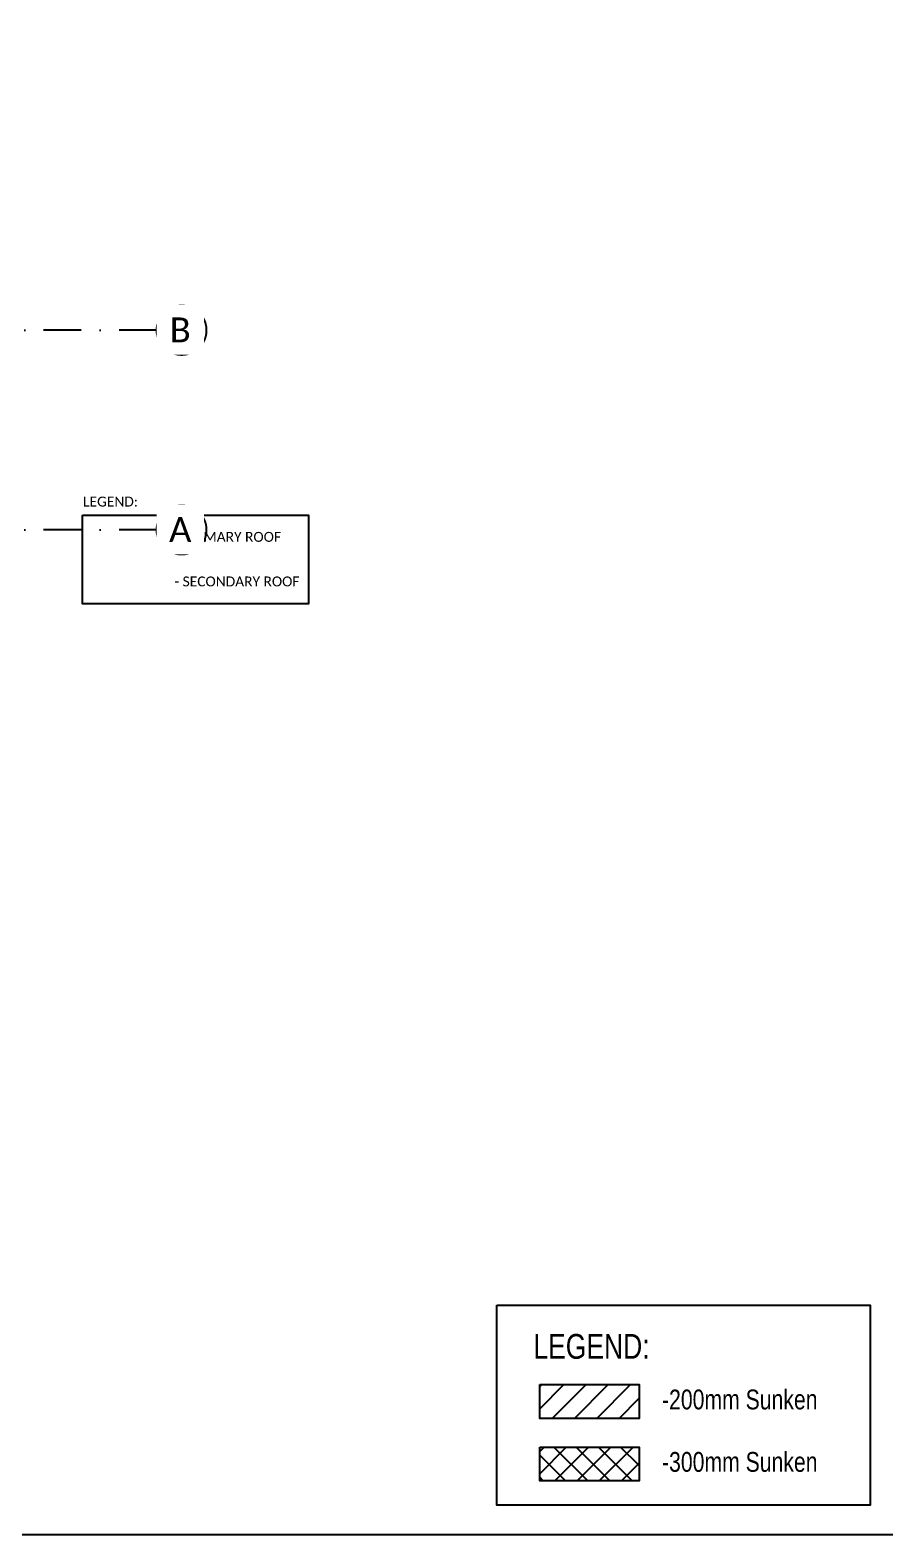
# Model space of a CAD drawing. Header units: millimetres. Extents: x -10000 to 124200, y -12045 to 23620.
# Drawn here: x 48321 to 56950, y -12045 to 3145 of the extents above; entities that cross this region are included whole.
import ezdxf

# ---------------------------------------------------------------- set-up
doc = ezdxf.new("R2010")
doc.units = ezdxf.units.MM
doc.header["$LTSCALE"] = 150
doc.linetypes.add('1625E_Grid$0$DASHDOTX2', pattern=[50.8, 25.4, -12.7, 0, -12.7])
doc.linetypes.add('HIDDENX2', pattern=[19.05, 12.7, -6.35])
for name, color, linetype in [('1625E_Grid$0$ad-Grid', 8, '1625E_Grid$0$DASHDOTX2'), ('1625E_Grid$0$ad-Text main', 7, 'Continuous'), ('1625E_Roof Plan$0$ad-Text main', 7, 'Continuous'), ('ad-Text', 7, 'Continuous'), ('ad-Wall hatch', 8, 'Continuous')]:
    doc.layers.add(name, color=color, linetype=linetype)
doc.layers.add('ad-Framing', color=4, linetype='Continuous', lineweight=35)
doc.styles.add('1625E_Grid$0$Standard', font='arial.ttf')
doc.styles.add('1625E_Roof Plan$0$Standard', font='calibril.ttf')
doc.styles.add('Centuary Gothic', font='GOTHIC.TTF', dxfattribs={"width": 0.8})

# ---------------------------------------------------------------- blocks, each defined once
blk = doc.blocks.new('1625E_Roof Plan')
at = {"layer": '1625E_Roof Plan$0$ad-Text main', "insert": (15583, -1615), "char_height": 100, "width": 524.49, "attachment_point": 5, "style": '1625E_Roof Plan$0$Standard', "bg_fill": 2}
blk.add_mtext('LEGEND:', dxfattribs=at)
blk.add_lwpolyline([(15300, -1753), (17580, -1753), (17580, -2645), (15300, -2645)], close=True)
at = {"layer": '1625E_Roof Plan$0$ad-Text main', "char_height": 100, "attachment_point": 5, "style": '1625E_Roof Plan$0$Standard', "bg_fill": 2}
for s, insert, width in [('- PRIMARY ROOF', (16769, -1971), 1048.03), ('- SECONDARY ROOF', (16859, -2421), 1266.16)]:
    blk.add_mtext(s, dxfattribs=dict(at, insert=insert, width=width))
blk = doc.blocks.new('1625_East Villa')
blk.add_blockref('1625E_Roof Plan', (0, 0))
blk = doc.blocks.new('1625E_Grid')
at = {"layer": '1625E_Grid$0$ad-Grid', "ltscale": 0.1}
for points in [[(16050, 115), (-1950, 115)], [(16050, -1900), (-1950, -1900)]]:
    blk.add_lwpolyline(points, dxfattribs=at)
at = {"layer": '1625E_Grid$0$ad-Grid', "color": 7, "linetype": 'ByBlock'}
for centre in [(16300, 115), (16300, -1900)]:
    blk.add_circle(centre, 250, dxfattribs=at)
at = {"layer": '1625E_Grid$0$ad-Text main', "char_height": 250, "width": 227.385, "attachment_point": 5, "style": '1625E_Grid$0$Standard', "bg_fill": 2}
for s, insert in [('{\\fCalibri|b0|i0|c0|p34;B}', (16286.5, 119)), ('{\\fCalibri|b0|i0|c0|p34;A}', (16286.5, -1896))]:
    blk.add_mtext(s, dxfattribs=dict(at, insert=insert))

msp = doc.modelspace()

# ---------------------------------------------------------------- hatches: boundary and pattern name
at = {"layer": 'ad-Wall hatch'}
h = msp.add_hatch(dxfattribs=at)
h.set_pattern_fill('ANSI31', color=256, scale=50)
h.set_pattern_definition([(45, (14944.04, -4391.69), (-112.2532, 112.2532), [])])
h.paths.add_polyline_path([(53465, -10528), (54469, -10528), (54469, -10869), (53465, -10869)])
h = msp.add_hatch(dxfattribs=at)
h.set_pattern_fill('ANSI37', color=256, scale=50)
h.set_pattern_definition([(45, (14944.04, -4822.11), (-112.2532, 112.2532), []), (135, (14944.04, -4822.11), (-112.2532, -112.2532), [])])
h.paths.add_polyline_path([(53465, -11158), (54469, -11158), (54469, -11499), (53465, -11499)])

# ---------------------------------------------------------------- linework, layer by layer
for points in [[(53033, -9725), (56800, -9725), (56800, -11745), (53033, -11745)], [(53465, -10528), (54469, -10528), (54469, -10869), (53465, -10869)], [(53465, -11158), (54469, -11158), (54469, -11499), (53465, -11499)]]:
    msp.add_lwpolyline(points, close=True)

# ---------------------------------------------------------------- block references
at = {"linetype": 'HIDDENX2', "ltscale": 0.09}
msp.add_blockref('1625_East Villa', (33550, 0), dxfattribs=at)

# ---------------------------------------------------------------- texts
at = {"layer": 'ad-Text', "attachment_point": 1, "style": 'Centuary Gothic'}
for s, width, insert, char_height in [('LEGEND:', 137, (53401, -10017), 250), ('-200mm Sunken', 2397.54, (54700, -10578), 200), ('-300mm Sunken', 2397.54, (54700, -11208), 200)]:
    msp.add_mtext_dynamic_manual_height_columns(s, width=width, gutter_width=12.5, heights=[0], dxfattribs=dict(at, insert=insert, char_height=char_height))

# ---------------------------------------------------------------- next in the draw order: block references
at = {"layer": 'ad-Framing', "linetype": 'HIDDENX2', "ltscale": 0.09}
msp.add_blockref('1625E_Grid', (33550, 0), dxfattribs=at)

# ---------------------------------------------------------------- next in the draw order: linework, layer by layer
msp.add_lwpolyline([(23550, 23620), (57100, 23620), (57100, -12045), (23550, -12045)], close=True)

doc.saveas('drawing.dxf')
